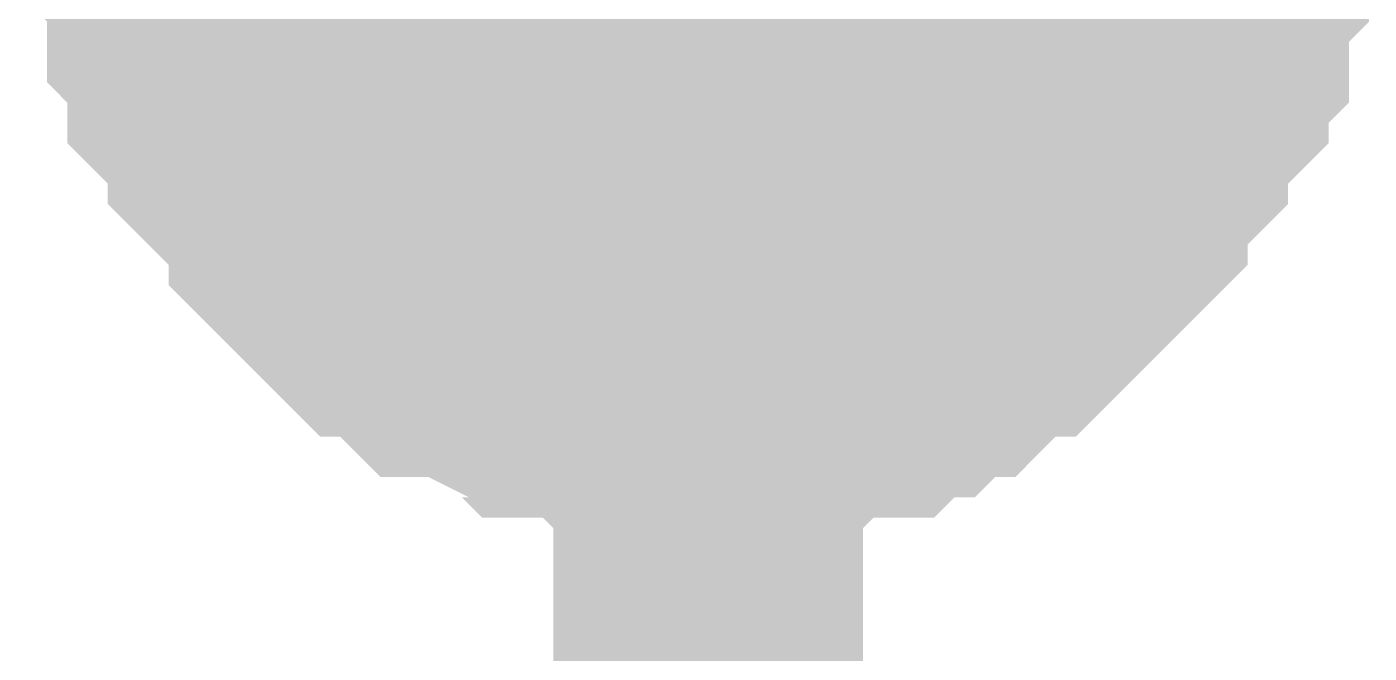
# Model space of a CAD drawing. Header units: inches. Extents: x 0 to 16.9, y 0 to 11.7.
# Drawn here: x 15.4455 to 15.4967, y 8.7486 to 8.7724 of the extents above; entities that cross this region are included whole.
import ezdxf

# ---------------------------------------------------------------- set-up
doc = ezdxf.new("R2010")
doc.units = ezdxf.units.IN
doc.header["$MEASUREMENT"] = 0
doc.layers.add('Sheet', color=255, linetype='Continuous')

msp = doc.modelspace()

# ---------------------------------------------------------------- linework, layer by layer
at = {"layer": 'Sheet'}
msp.add_lwpolyline([(15.462449, 8.779532, 0.02, 0.02, 1), (15.482449, 8.779532, 0.02, 0.02, 1)], format="xyseb", close=True, dxfattribs=at)
for points in [[(15.471493, 8.758881, 0.0118, 0.0118, 0), (15.470722, 8.758881, 0.0118, 0.0118, 0), (15.469179, 8.758881, 0.0118, 0.0118, 0), (15.468407, 8.758881, 0.0118, 0.0118, 0), (15.467635, 8.759653, 0.0118, 0.0118, 0), (15.466092, 8.759653, 0.0118, 0.0118, 0), (15.465321, 8.759653, 0.0118, 0.0118, 0), (15.464549, 8.760425, 0.0118, 0.0118, 0), (15.463778, 8.760425, 0.0118, 0.0118, 0), (15.462235, 8.761196, 0.0118, 0.0118, 0), (15.461463, 8.761196, 0.0118, 0.0118, 0), (15.460692, 8.761968, 0.0118, 0.0118, 0), (15.45992, 8.76274, 0.0118, 0.0118, 0), (15.459149, 8.76274, 0.0118, 0.0118, 0), (15.458377, 8.763511, 0.0118, 0.0118, 0), (15.457606, 8.764283, 0.0118, 0.0118, 0), (15.456834, 8.765055, 0.0118, 0.0118, 0), (15.456834, 8.765827, 0.0118, 0.0118, 0), (15.456062, 8.766598, 0.0118, 0.0118, 0), (15.455291, 8.76737, 0.0118, 0.0118, 0), (15.454519, 8.768142, 0.0118, 0.0118, 0), (15.454519, 8.768913, 0.0118, 0.0118, 0), (15.453748, 8.769685, 0.0118, 0.0118, 0), (15.452976, 8.770457, 0.0118, 0.0118, 0), (15.452976, 8.771228, 0.0118, 0.0118, 0), (15.452976, 8.772, 0.0118, 0.0118, 0), (15.452205, 8.772772, 0.0118, 0.0118, 0), (15.452205, 8.774315, 0.0118, 0.0118, 0), (15.452205, 8.775087, 0.0118, 0.0118, 0), (15.451433, 8.775859, 0.0118, 0.0118, 0), (15.451433, 8.77663, 0.0118, 0.0118, 0), (15.451433, 8.778174, 0.0118, 0.0118, 0), (15.451433, 8.778946, 0.0118, 0.0118, 0)], [(15.471493, 8.758881, 0.0118, 0.0118, 0), (15.470722, 8.758881, 0.0118, 0.0118, 0), (15.469179, 8.758881, 0.0118, 0.0118, 0), (15.468407, 8.758881, 0.0118, 0.0118, 0), (15.467635, 8.759653, 0.0118, 0.0118, 0), (15.466092, 8.759653, 0.0118, 0.0118, 0), (15.465321, 8.759653, 0.0118, 0.0118, 0), (15.464549, 8.760425, 0.0118, 0.0118, 0), (15.463778, 8.760425, 0.0118, 0.0118, 0), (15.462235, 8.761196, 0.0118, 0.0118, 0), (15.461463, 8.761196, 0.0118, 0.0118, 0), (15.460692, 8.761968, 0.0118, 0.0118, 0), (15.45992, 8.76274, 0.0118, 0.0118, 0), (15.459149, 8.76274, 0.0118, 0.0118, 0), (15.458377, 8.763511, 0.0118, 0.0118, 0), (15.457606, 8.764283, 0.0118, 0.0118, 0), (15.456834, 8.765055, 0.0118, 0.0118, 0), (15.456834, 8.765827, 0.0118, 0.0118, 0), (15.456062, 8.766598, 0.0118, 0.0118, 0), (15.455291, 8.76737, 0.0118, 0.0118, 0), (15.454519, 8.768142, 0.0118, 0.0118, 0), (15.454519, 8.768913, 0.0118, 0.0118, 0), (15.453748, 8.769685, 0.0118, 0.0118, 0), (15.452976, 8.770457, 0.0118, 0.0118, 0), (15.452976, 8.771228, 0.0118, 0.0118, 0), (15.452976, 8.772, 0.0118, 0.0118, 0), (15.452205, 8.772772, 0.0118, 0.0118, 0), (15.452205, 8.774315, 0.0118, 0.0118, 0), (15.452205, 8.775087, 0.0118, 0.0118, 0), (15.451433, 8.775859, 0.0118, 0.0118, 0), (15.451433, 8.77663, 0.0118, 0.0118, 0), (15.451433, 8.778174, 0.0118, 0.0118, 0), (15.451433, 8.778946, 0.0118, 0.0118, 0)], [(15.471493, 8.758881, 0.0118, 0.0118, 0), (15.470722, 8.758881, 0.0118, 0.0118, 0), (15.469179, 8.758881, 0.0118, 0.0118, 0), (15.468407, 8.758881, 0.0118, 0.0118, 0), (15.467635, 8.759653, 0.0118, 0.0118, 0), (15.466092, 8.759653, 0.0118, 0.0118, 0), (15.465321, 8.759653, 0.0118, 0.0118, 0), (15.464549, 8.760425, 0.0118, 0.0118, 0), (15.463778, 8.760425, 0.0118, 0.0118, 0), (15.462235, 8.761196, 0.0118, 0.0118, 0), (15.461463, 8.761196, 0.0118, 0.0118, 0), (15.460692, 8.761968, 0.0118, 0.0118, 0), (15.45992, 8.76274, 0.0118, 0.0118, 0), (15.459149, 8.76274, 0.0118, 0.0118, 0), (15.458377, 8.763511, 0.0118, 0.0118, 0), (15.457606, 8.764283, 0.0118, 0.0118, 0), (15.456834, 8.765055, 0.0118, 0.0118, 0), (15.456834, 8.765827, 0.0118, 0.0118, 0), (15.456062, 8.766598, 0.0118, 0.0118, 0), (15.455291, 8.76737, 0.0118, 0.0118, 0), (15.454519, 8.768142, 0.0118, 0.0118, 0), (15.454519, 8.768913, 0.0118, 0.0118, 0), (15.453748, 8.769685, 0.0118, 0.0118, 0), (15.452976, 8.770457, 0.0118, 0.0118, 0), (15.452976, 8.771228, 0.0118, 0.0118, 0), (15.452976, 8.772, 0.0118, 0.0118, 0), (15.452205, 8.772772, 0.0118, 0.0118, 0), (15.452205, 8.774315, 0.0118, 0.0118, 0), (15.452205, 8.775087, 0.0118, 0.0118, 0), (15.451433, 8.775859, 0.0118, 0.0118, 0), (15.451433, 8.77663, 0.0118, 0.0118, 0), (15.451433, 8.778174, 0.0118, 0.0118, 0), (15.451433, 8.778946, 0.0118, 0.0118, 0)], [(15.471493, 8.758881, 0.0118, 0.0118, 0), (15.470722, 8.758881, 0.0118, 0.0118, 0), (15.469179, 8.758881, 0.0118, 0.0118, 0), (15.468407, 8.758881, 0.0118, 0.0118, 0), (15.467635, 8.759653, 0.0118, 0.0118, 0), (15.466092, 8.759653, 0.0118, 0.0118, 0), (15.465321, 8.759653, 0.0118, 0.0118, 0), (15.464549, 8.760425, 0.0118, 0.0118, 0), (15.463778, 8.760425, 0.0118, 0.0118, 0), (15.462235, 8.761196, 0.0118, 0.0118, 0), (15.461463, 8.761196, 0.0118, 0.0118, 0), (15.460692, 8.761968, 0.0118, 0.0118, 0), (15.45992, 8.76274, 0.0118, 0.0118, 0), (15.459149, 8.76274, 0.0118, 0.0118, 0), (15.458377, 8.763511, 0.0118, 0.0118, 0), (15.457606, 8.764283, 0.0118, 0.0118, 0), (15.456834, 8.765055, 0.0118, 0.0118, 0), (15.456834, 8.765827, 0.0118, 0.0118, 0), (15.456062, 8.766598, 0.0118, 0.0118, 0), (15.455291, 8.76737, 0.0118, 0.0118, 0), (15.454519, 8.768142, 0.0118, 0.0118, 0), (15.454519, 8.768913, 0.0118, 0.0118, 0), (15.453748, 8.769685, 0.0118, 0.0118, 0), (15.452976, 8.770457, 0.0118, 0.0118, 0), (15.452976, 8.771228, 0.0118, 0.0118, 0), (15.452976, 8.772, 0.0118, 0.0118, 0), (15.452205, 8.772772, 0.0118, 0.0118, 0), (15.452205, 8.774315, 0.0118, 0.0118, 0), (15.452205, 8.775087, 0.0118, 0.0118, 0), (15.451433, 8.775859, 0.0118, 0.0118, 0), (15.451433, 8.77663, 0.0118, 0.0118, 0), (15.451433, 8.778174, 0.0118, 0.0118, 0), (15.451433, 8.778946, 0.0118, 0.0118, 0)], [(15.471493, 8.758881, 0.0118, 0.0118, 0), (15.470722, 8.758881, 0.0118, 0.0118, 0), (15.469179, 8.758881, 0.0118, 0.0118, 0), (15.468407, 8.758881, 0.0118, 0.0118, 0), (15.467635, 8.759653, 0.0118, 0.0118, 0), (15.466092, 8.759653, 0.0118, 0.0118, 0), (15.465321, 8.759653, 0.0118, 0.0118, 0), (15.464549, 8.760425, 0.0118, 0.0118, 0), (15.463778, 8.760425, 0.0118, 0.0118, 0), (15.462235, 8.761196, 0.0118, 0.0118, 0), (15.461463, 8.761196, 0.0118, 0.0118, 0), (15.460692, 8.761968, 0.0118, 0.0118, 0), (15.45992, 8.76274, 0.0118, 0.0118, 0), (15.459149, 8.76274, 0.0118, 0.0118, 0), (15.458377, 8.763511, 0.0118, 0.0118, 0), (15.457606, 8.764283, 0.0118, 0.0118, 0), (15.456834, 8.765055, 0.0118, 0.0118, 0), (15.456834, 8.765827, 0.0118, 0.0118, 0), (15.456062, 8.766598, 0.0118, 0.0118, 0), (15.455291, 8.76737, 0.0118, 0.0118, 0), (15.454519, 8.768142, 0.0118, 0.0118, 0), (15.454519, 8.768913, 0.0118, 0.0118, 0), (15.453748, 8.769685, 0.0118, 0.0118, 0), (15.452976, 8.770457, 0.0118, 0.0118, 0), (15.452976, 8.771228, 0.0118, 0.0118, 0), (15.452976, 8.772, 0.0118, 0.0118, 0), (15.452205, 8.772772, 0.0118, 0.0118, 0), (15.452205, 8.774315, 0.0118, 0.0118, 0), (15.452205, 8.775087, 0.0118, 0.0118, 0), (15.451433, 8.775859, 0.0118, 0.0118, 0), (15.451433, 8.77663, 0.0118, 0.0118, 0), (15.451433, 8.778174, 0.0118, 0.0118, 0), (15.451433, 8.778946, 0.0118, 0.0118, 0)], [(15.471493, 8.758881, 0.0118, 0.0118, 0), (15.470722, 8.758881, 0.0118, 0.0118, 0), (15.469179, 8.758881, 0.0118, 0.0118, 0), (15.468407, 8.758881, 0.0118, 0.0118, 0), (15.467635, 8.759653, 0.0118, 0.0118, 0), (15.466092, 8.759653, 0.0118, 0.0118, 0), (15.465321, 8.759653, 0.0118, 0.0118, 0), (15.464549, 8.760425, 0.0118, 0.0118, 0), (15.463778, 8.760425, 0.0118, 0.0118, 0), (15.462235, 8.761196, 0.0118, 0.0118, 0), (15.461463, 8.761196, 0.0118, 0.0118, 0), (15.460692, 8.761968, 0.0118, 0.0118, 0), (15.45992, 8.76274, 0.0118, 0.0118, 0), (15.459149, 8.76274, 0.0118, 0.0118, 0), (15.458377, 8.763511, 0.0118, 0.0118, 0), (15.457606, 8.764283, 0.0118, 0.0118, 0), (15.456834, 8.765055, 0.0118, 0.0118, 0), (15.456834, 8.765827, 0.0118, 0.0118, 0), (15.456062, 8.766598, 0.0118, 0.0118, 0), (15.455291, 8.76737, 0.0118, 0.0118, 0), (15.454519, 8.768142, 0.0118, 0.0118, 0), (15.454519, 8.768913, 0.0118, 0.0118, 0), (15.453748, 8.769685, 0.0118, 0.0118, 0), (15.452976, 8.770457, 0.0118, 0.0118, 0), (15.452976, 8.771228, 0.0118, 0.0118, 0), (15.452976, 8.772, 0.0118, 0.0118, 0), (15.452205, 8.772772, 0.0118, 0.0118, 0), (15.452205, 8.774315, 0.0118, 0.0118, 0), (15.452205, 8.775087, 0.0118, 0.0118, 0), (15.451433, 8.775859, 0.0118, 0.0118, 0), (15.451433, 8.77663, 0.0118, 0.0118, 0), (15.451433, 8.778174, 0.0118, 0.0118, 0), (15.451433, 8.778946, 0.0118, 0.0118, 0)], [(15.471493, 8.758881, 0.0118, 0.0118, 0), (15.470722, 8.758881, 0.0118, 0.0118, 0), (15.469179, 8.758881, 0.0118, 0.0118, 0), (15.468407, 8.758881, 0.0118, 0.0118, 0), (15.467635, 8.759653, 0.0118, 0.0118, 0), (15.466092, 8.759653, 0.0118, 0.0118, 0), (15.465321, 8.759653, 0.0118, 0.0118, 0), (15.464549, 8.760425, 0.0118, 0.0118, 0), (15.463778, 8.760425, 0.0118, 0.0118, 0), (15.462235, 8.761196, 0.0118, 0.0118, 0), (15.461463, 8.761196, 0.0118, 0.0118, 0), (15.460692, 8.761968, 0.0118, 0.0118, 0), (15.45992, 8.76274, 0.0118, 0.0118, 0), (15.459149, 8.76274, 0.0118, 0.0118, 0), (15.458377, 8.763511, 0.0118, 0.0118, 0), (15.457606, 8.764283, 0.0118, 0.0118, 0), (15.456834, 8.765055, 0.0118, 0.0118, 0), (15.456834, 8.765827, 0.0118, 0.0118, 0), (15.456062, 8.766598, 0.0118, 0.0118, 0), (15.455291, 8.76737, 0.0118, 0.0118, 0), (15.454519, 8.768142, 0.0118, 0.0118, 0), (15.454519, 8.768913, 0.0118, 0.0118, 0), (15.453748, 8.769685, 0.0118, 0.0118, 0), (15.452976, 8.770457, 0.0118, 0.0118, 0), (15.452976, 8.771228, 0.0118, 0.0118, 0), (15.452976, 8.772, 0.0118, 0.0118, 0), (15.452205, 8.772772, 0.0118, 0.0118, 0), (15.452205, 8.774315, 0.0118, 0.0118, 0), (15.452205, 8.775087, 0.0118, 0.0118, 0), (15.451433, 8.775859, 0.0118, 0.0118, 0), (15.451433, 8.77663, 0.0118, 0.0118, 0), (15.451433, 8.778174, 0.0118, 0.0118, 0), (15.451433, 8.778946, 0.0118, 0.0118, 0)], [(15.471493, 8.758881, 0.0118, 0.0118, 0), (15.470722, 8.758881, 0.0118, 0.0118, 0), (15.469179, 8.758881, 0.0118, 0.0118, 0), (15.468407, 8.758881, 0.0118, 0.0118, 0), (15.467635, 8.759653, 0.0118, 0.0118, 0), (15.466092, 8.759653, 0.0118, 0.0118, 0), (15.465321, 8.759653, 0.0118, 0.0118, 0), (15.464549, 8.760425, 0.0118, 0.0118, 0), (15.463778, 8.760425, 0.0118, 0.0118, 0), (15.462235, 8.761196, 0.0118, 0.0118, 0), (15.461463, 8.761196, 0.0118, 0.0118, 0), (15.460692, 8.761968, 0.0118, 0.0118, 0), (15.45992, 8.76274, 0.0118, 0.0118, 0), (15.459149, 8.76274, 0.0118, 0.0118, 0), (15.458377, 8.763511, 0.0118, 0.0118, 0), (15.457606, 8.764283, 0.0118, 0.0118, 0), (15.456834, 8.765055, 0.0118, 0.0118, 0), (15.456834, 8.765827, 0.0118, 0.0118, 0), (15.456062, 8.766598, 0.0118, 0.0118, 0), (15.455291, 8.76737, 0.0118, 0.0118, 0), (15.454519, 8.768142, 0.0118, 0.0118, 0), (15.454519, 8.768913, 0.0118, 0.0118, 0), (15.453748, 8.769685, 0.0118, 0.0118, 0), (15.452976, 8.770457, 0.0118, 0.0118, 0), (15.452976, 8.771228, 0.0118, 0.0118, 0), (15.452976, 8.772, 0.0118, 0.0118, 0), (15.452205, 8.772772, 0.0118, 0.0118, 0), (15.452205, 8.774315, 0.0118, 0.0118, 0), (15.452205, 8.775087, 0.0118, 0.0118, 0), (15.451433, 8.775859, 0.0118, 0.0118, 0), (15.451433, 8.77663, 0.0118, 0.0118, 0), (15.451433, 8.778174, 0.0118, 0.0118, 0), (15.451433, 8.778946, 0.0118, 0.0118, 0)], [(15.490781, 8.778946, 0.0118, 0.0118, 0), (15.490781, 8.778174, 0.0118, 0.0118, 0), (15.490781, 8.77663, 0.0118, 0.0118, 0), (15.490781, 8.775859, 0.0118, 0.0118, 0), (15.490781, 8.775087, 0.0118, 0.0118, 0), (15.49001, 8.774315, 0.0118, 0.0118, 0), (15.49001, 8.772772, 0.0118, 0.0118, 0), (15.49001, 8.772, 0.0118, 0.0118, 0), (15.489238, 8.771228, 0.0118, 0.0118, 0), (15.489238, 8.770457, 0.0118, 0.0118, 0), (15.488467, 8.769685, 0.0118, 0.0118, 0), (15.487695, 8.768913, 0.0118, 0.0118, 0), (15.487695, 8.768142, 0.0118, 0.0118, 0), (15.486924, 8.76737, 0.0118, 0.0118, 0), (15.486152, 8.766598, 0.0118, 0.0118, 0), (15.486152, 8.765827, 0.0118, 0.0118, 0), (15.485381, 8.765055, 0.0118, 0.0118, 0), (15.484609, 8.764283, 0.0118, 0.0118, 0), (15.483838, 8.763511, 0.0118, 0.0118, 0), (15.483066, 8.76274, 0.0118, 0.0118, 0), (15.482295, 8.76274, 0.0118, 0.0118, 0), (15.481523, 8.761968, 0.0118, 0.0118, 0), (15.480751, 8.761196, 0.0118, 0.0118, 0), (15.47998, 8.761196, 0.0118, 0.0118, 0), (15.479208, 8.760425, 0.0118, 0.0118, 0), (15.478437, 8.760425, 0.0118, 0.0118, 0), (15.477665, 8.759653, 0.0118, 0.0118, 0), (15.476122, 8.759653, 0.0118, 0.0118, 0), (15.475351, 8.759653, 0.0118, 0.0118, 0), (15.474579, 8.758881, 0.0118, 0.0118, 0), (15.473808, 8.758881, 0.0118, 0.0118, 0), (15.472265, 8.758881, 0.0118, 0.0118, 0), (15.471493, 8.758881, 0.0118, 0.0118, 0)], [(15.490781, 8.778946, 0.0118, 0.0118, 0), (15.490781, 8.778174, 0.0118, 0.0118, 0), (15.490781, 8.77663, 0.0118, 0.0118, 0), (15.490781, 8.775859, 0.0118, 0.0118, 0), (15.490781, 8.775087, 0.0118, 0.0118, 0), (15.49001, 8.774315, 0.0118, 0.0118, 0), (15.49001, 8.772772, 0.0118, 0.0118, 0), (15.49001, 8.772, 0.0118, 0.0118, 0), (15.489238, 8.771228, 0.0118, 0.0118, 0), (15.489238, 8.770457, 0.0118, 0.0118, 0), (15.488467, 8.769685, 0.0118, 0.0118, 0), (15.487695, 8.768913, 0.0118, 0.0118, 0), (15.487695, 8.768142, 0.0118, 0.0118, 0), (15.486924, 8.76737, 0.0118, 0.0118, 0), (15.486152, 8.766598, 0.0118, 0.0118, 0), (15.486152, 8.765827, 0.0118, 0.0118, 0), (15.485381, 8.765055, 0.0118, 0.0118, 0), (15.484609, 8.764283, 0.0118, 0.0118, 0), (15.483838, 8.763511, 0.0118, 0.0118, 0), (15.483066, 8.76274, 0.0118, 0.0118, 0), (15.482295, 8.76274, 0.0118, 0.0118, 0), (15.481523, 8.761968, 0.0118, 0.0118, 0), (15.480751, 8.761196, 0.0118, 0.0118, 0), (15.47998, 8.761196, 0.0118, 0.0118, 0), (15.479208, 8.760425, 0.0118, 0.0118, 0), (15.478437, 8.760425, 0.0118, 0.0118, 0), (15.477665, 8.759653, 0.0118, 0.0118, 0), (15.476122, 8.759653, 0.0118, 0.0118, 0), (15.475351, 8.759653, 0.0118, 0.0118, 0), (15.474579, 8.758881, 0.0118, 0.0118, 0), (15.473808, 8.758881, 0.0118, 0.0118, 0), (15.472265, 8.758881, 0.0118, 0.0118, 0), (15.471493, 8.758881, 0.0118, 0.0118, 0)], [(15.490781, 8.778946, 0.0118, 0.0118, 0), (15.490781, 8.778174, 0.0118, 0.0118, 0), (15.490781, 8.77663, 0.0118, 0.0118, 0), (15.490781, 8.775859, 0.0118, 0.0118, 0), (15.490781, 8.775087, 0.0118, 0.0118, 0), (15.49001, 8.774315, 0.0118, 0.0118, 0), (15.49001, 8.772772, 0.0118, 0.0118, 0), (15.49001, 8.772, 0.0118, 0.0118, 0), (15.489238, 8.771228, 0.0118, 0.0118, 0), (15.489238, 8.770457, 0.0118, 0.0118, 0), (15.488467, 8.769685, 0.0118, 0.0118, 0), (15.487695, 8.768913, 0.0118, 0.0118, 0), (15.487695, 8.768142, 0.0118, 0.0118, 0), (15.486924, 8.76737, 0.0118, 0.0118, 0), (15.486152, 8.766598, 0.0118, 0.0118, 0), (15.486152, 8.765827, 0.0118, 0.0118, 0), (15.485381, 8.765055, 0.0118, 0.0118, 0), (15.484609, 8.764283, 0.0118, 0.0118, 0), (15.483838, 8.763511, 0.0118, 0.0118, 0), (15.483066, 8.76274, 0.0118, 0.0118, 0), (15.482295, 8.76274, 0.0118, 0.0118, 0), (15.481523, 8.761968, 0.0118, 0.0118, 0), (15.480751, 8.761196, 0.0118, 0.0118, 0), (15.47998, 8.761196, 0.0118, 0.0118, 0), (15.479208, 8.760425, 0.0118, 0.0118, 0), (15.478437, 8.760425, 0.0118, 0.0118, 0), (15.477665, 8.759653, 0.0118, 0.0118, 0), (15.476122, 8.759653, 0.0118, 0.0118, 0), (15.475351, 8.759653, 0.0118, 0.0118, 0), (15.474579, 8.758881, 0.0118, 0.0118, 0), (15.473808, 8.758881, 0.0118, 0.0118, 0), (15.472265, 8.758881, 0.0118, 0.0118, 0), (15.471493, 8.758881, 0.0118, 0.0118, 0)], [(15.471493, 8.579073, 0.0118, 0.0118, 0), (15.471493, 8.778946, 0.0118, 0.0118, 0)], [(15.490781, 8.778946, 0.0118, 0.0118, 0), (15.490781, 8.778174, 0.0118, 0.0118, 0), (15.490781, 8.77663, 0.0118, 0.0118, 0), (15.490781, 8.775859, 0.0118, 0.0118, 0), (15.490781, 8.775087, 0.0118, 0.0118, 0), (15.49001, 8.774315, 0.0118, 0.0118, 0), (15.49001, 8.772772, 0.0118, 0.0118, 0), (15.49001, 8.772, 0.0118, 0.0118, 0), (15.489238, 8.771228, 0.0118, 0.0118, 0), (15.489238, 8.770457, 0.0118, 0.0118, 0), (15.488467, 8.769685, 0.0118, 0.0118, 0), (15.487695, 8.768913, 0.0118, 0.0118, 0), (15.487695, 8.768142, 0.0118, 0.0118, 0), (15.486924, 8.76737, 0.0118, 0.0118, 0), (15.486152, 8.766598, 0.0118, 0.0118, 0), (15.486152, 8.765827, 0.0118, 0.0118, 0), (15.485381, 8.765055, 0.0118, 0.0118, 0), (15.484609, 8.764283, 0.0118, 0.0118, 0), (15.483838, 8.763511, 0.0118, 0.0118, 0), (15.483066, 8.76274, 0.0118, 0.0118, 0), (15.482295, 8.76274, 0.0118, 0.0118, 0), (15.481523, 8.761968, 0.0118, 0.0118, 0), (15.480751, 8.761196, 0.0118, 0.0118, 0), (15.47998, 8.761196, 0.0118, 0.0118, 0), (15.479208, 8.760425, 0.0118, 0.0118, 0), (15.478437, 8.760425, 0.0118, 0.0118, 0), (15.477665, 8.759653, 0.0118, 0.0118, 0), (15.476122, 8.759653, 0.0118, 0.0118, 0), (15.475351, 8.759653, 0.0118, 0.0118, 0), (15.474579, 8.758881, 0.0118, 0.0118, 0), (15.473808, 8.758881, 0.0118, 0.0118, 0), (15.472265, 8.758881, 0.0118, 0.0118, 0), (15.471493, 8.758881, 0.0118, 0.0118, 0)], [(15.490781, 8.778946, 0.0118, 0.0118, 0), (15.490781, 8.778174, 0.0118, 0.0118, 0), (15.490781, 8.77663, 0.0118, 0.0118, 0), (15.490781, 8.775859, 0.0118, 0.0118, 0), (15.490781, 8.775087, 0.0118, 0.0118, 0), (15.49001, 8.774315, 0.0118, 0.0118, 0), (15.49001, 8.772772, 0.0118, 0.0118, 0), (15.49001, 8.772, 0.0118, 0.0118, 0), (15.489238, 8.771228, 0.0118, 0.0118, 0), (15.489238, 8.770457, 0.0118, 0.0118, 0), (15.488467, 8.769685, 0.0118, 0.0118, 0), (15.487695, 8.768913, 0.0118, 0.0118, 0), (15.487695, 8.768142, 0.0118, 0.0118, 0), (15.486924, 8.76737, 0.0118, 0.0118, 0), (15.486152, 8.766598, 0.0118, 0.0118, 0), (15.486152, 8.765827, 0.0118, 0.0118, 0), (15.485381, 8.765055, 0.0118, 0.0118, 0), (15.484609, 8.764283, 0.0118, 0.0118, 0), (15.483838, 8.763511, 0.0118, 0.0118, 0), (15.483066, 8.76274, 0.0118, 0.0118, 0), (15.482295, 8.76274, 0.0118, 0.0118, 0), (15.481523, 8.761968, 0.0118, 0.0118, 0), (15.480751, 8.761196, 0.0118, 0.0118, 0), (15.47998, 8.761196, 0.0118, 0.0118, 0), (15.479208, 8.760425, 0.0118, 0.0118, 0), (15.478437, 8.760425, 0.0118, 0.0118, 0), (15.477665, 8.759653, 0.0118, 0.0118, 0), (15.476122, 8.759653, 0.0118, 0.0118, 0), (15.475351, 8.759653, 0.0118, 0.0118, 0), (15.474579, 8.758881, 0.0118, 0.0118, 0), (15.473808, 8.758881, 0.0118, 0.0118, 0), (15.472265, 8.758881, 0.0118, 0.0118, 0), (15.471493, 8.758881, 0.0118, 0.0118, 0)], [(15.490781, 8.778946, 0.0118, 0.0118, 0), (15.490781, 8.778174, 0.0118, 0.0118, 0), (15.490781, 8.77663, 0.0118, 0.0118, 0), (15.490781, 8.775859, 0.0118, 0.0118, 0), (15.490781, 8.775087, 0.0118, 0.0118, 0), (15.49001, 8.774315, 0.0118, 0.0118, 0), (15.49001, 8.772772, 0.0118, 0.0118, 0), (15.49001, 8.772, 0.0118, 0.0118, 0), (15.489238, 8.771228, 0.0118, 0.0118, 0), (15.489238, 8.770457, 0.0118, 0.0118, 0), (15.488467, 8.769685, 0.0118, 0.0118, 0), (15.487695, 8.768913, 0.0118, 0.0118, 0), (15.487695, 8.768142, 0.0118, 0.0118, 0), (15.486924, 8.76737, 0.0118, 0.0118, 0), (15.486152, 8.766598, 0.0118, 0.0118, 0), (15.486152, 8.765827, 0.0118, 0.0118, 0), (15.485381, 8.765055, 0.0118, 0.0118, 0), (15.484609, 8.764283, 0.0118, 0.0118, 0), (15.483838, 8.763511, 0.0118, 0.0118, 0), (15.483066, 8.76274, 0.0118, 0.0118, 0), (15.482295, 8.76274, 0.0118, 0.0118, 0), (15.481523, 8.761968, 0.0118, 0.0118, 0), (15.480751, 8.761196, 0.0118, 0.0118, 0), (15.47998, 8.761196, 0.0118, 0.0118, 0), (15.479208, 8.760425, 0.0118, 0.0118, 0), (15.478437, 8.760425, 0.0118, 0.0118, 0), (15.477665, 8.759653, 0.0118, 0.0118, 0), (15.476122, 8.759653, 0.0118, 0.0118, 0), (15.475351, 8.759653, 0.0118, 0.0118, 0), (15.474579, 8.758881, 0.0118, 0.0118, 0), (15.473808, 8.758881, 0.0118, 0.0118, 0), (15.472265, 8.758881, 0.0118, 0.0118, 0), (15.471493, 8.758881, 0.0118, 0.0118, 0)], [(15.490781, 8.778946, 0.0118, 0.0118, 0), (15.490781, 8.778174, 0.0118, 0.0118, 0), (15.490781, 8.77663, 0.0118, 0.0118, 0), (15.490781, 8.775859, 0.0118, 0.0118, 0), (15.490781, 8.775087, 0.0118, 0.0118, 0), (15.49001, 8.774315, 0.0118, 0.0118, 0), (15.49001, 8.772772, 0.0118, 0.0118, 0), (15.49001, 8.772, 0.0118, 0.0118, 0), (15.489238, 8.771228, 0.0118, 0.0118, 0), (15.489238, 8.770457, 0.0118, 0.0118, 0), (15.488467, 8.769685, 0.0118, 0.0118, 0), (15.487695, 8.768913, 0.0118, 0.0118, 0), (15.487695, 8.768142, 0.0118, 0.0118, 0), (15.486924, 8.76737, 0.0118, 0.0118, 0), (15.486152, 8.766598, 0.0118, 0.0118, 0), (15.486152, 8.765827, 0.0118, 0.0118, 0), (15.485381, 8.765055, 0.0118, 0.0118, 0), (15.484609, 8.764283, 0.0118, 0.0118, 0), (15.483838, 8.763511, 0.0118, 0.0118, 0), (15.483066, 8.76274, 0.0118, 0.0118, 0), (15.482295, 8.76274, 0.0118, 0.0118, 0), (15.481523, 8.761968, 0.0118, 0.0118, 0), (15.480751, 8.761196, 0.0118, 0.0118, 0), (15.47998, 8.761196, 0.0118, 0.0118, 0), (15.479208, 8.760425, 0.0118, 0.0118, 0), (15.478437, 8.760425, 0.0118, 0.0118, 0), (15.477665, 8.759653, 0.0118, 0.0118, 0), (15.476122, 8.759653, 0.0118, 0.0118, 0), (15.475351, 8.759653, 0.0118, 0.0118, 0), (15.474579, 8.758881, 0.0118, 0.0118, 0), (15.473808, 8.758881, 0.0118, 0.0118, 0), (15.472265, 8.758881, 0.0118, 0.0118, 0), (15.471493, 8.758881, 0.0118, 0.0118, 0)], [(15.490781, 8.778946, 0.0118, 0.0118, 0), (15.490781, 8.778174, 0.0118, 0.0118, 0), (15.490781, 8.77663, 0.0118, 0.0118, 0), (15.490781, 8.775859, 0.0118, 0.0118, 0), (15.490781, 8.775087, 0.0118, 0.0118, 0), (15.49001, 8.774315, 0.0118, 0.0118, 0), (15.49001, 8.772772, 0.0118, 0.0118, 0), (15.49001, 8.772, 0.0118, 0.0118, 0), (15.489238, 8.771228, 0.0118, 0.0118, 0), (15.489238, 8.770457, 0.0118, 0.0118, 0), (15.488467, 8.769685, 0.0118, 0.0118, 0), (15.487695, 8.768913, 0.0118, 0.0118, 0), (15.487695, 8.768142, 0.0118, 0.0118, 0), (15.486924, 8.76737, 0.0118, 0.0118, 0), (15.486152, 8.766598, 0.0118, 0.0118, 0), (15.486152, 8.765827, 0.0118, 0.0118, 0), (15.485381, 8.765055, 0.0118, 0.0118, 0), (15.484609, 8.764283, 0.0118, 0.0118, 0), (15.483838, 8.763511, 0.0118, 0.0118, 0), (15.483066, 8.76274, 0.0118, 0.0118, 0), (15.482295, 8.76274, 0.0118, 0.0118, 0), (15.481523, 8.761968, 0.0118, 0.0118, 0), (15.480751, 8.761196, 0.0118, 0.0118, 0), (15.47998, 8.761196, 0.0118, 0.0118, 0), (15.479208, 8.760425, 0.0118, 0.0118, 0), (15.478437, 8.760425, 0.0118, 0.0118, 0), (15.477665, 8.759653, 0.0118, 0.0118, 0), (15.476122, 8.759653, 0.0118, 0.0118, 0), (15.475351, 8.759653, 0.0118, 0.0118, 0), (15.474579, 8.758881, 0.0118, 0.0118, 0), (15.473808, 8.758881, 0.0118, 0.0118, 0), (15.472265, 8.758881, 0.0118, 0.0118, 0), (15.471493, 8.758881, 0.0118, 0.0118, 0)], [(15.471493, 8.758881, 0.0039, 0.0039, 0), (15.470722, 8.758881, 0.0039, 0.0039, 0), (15.469179, 8.758881, 0.0039, 0.0039, 0), (15.468407, 8.758881, 0.0039, 0.0039, 0), (15.467635, 8.759653, 0.0039, 0.0039, 0), (15.466092, 8.759653, 0.0039, 0.0039, 0), (15.465321, 8.759653, 0.0039, 0.0039, 0), (15.464549, 8.760425, 0.0039, 0.0039, 0), (15.463778, 8.760425, 0.0039, 0.0039, 0), (15.462235, 8.761196, 0.0039, 0.0039, 0), (15.461463, 8.761196, 0.0039, 0.0039, 0), (15.460692, 8.761968, 0.0039, 0.0039, 0), (15.45992, 8.76274, 0.0039, 0.0039, 0), (15.459149, 8.76274, 0.0039, 0.0039, 0), (15.458377, 8.763511, 0.0039, 0.0039, 0), (15.457606, 8.764283, 0.0039, 0.0039, 0), (15.456834, 8.765055, 0.0039, 0.0039, 0), (15.456834, 8.765827, 0.0039, 0.0039, 0), (15.456062, 8.766598, 0.0039, 0.0039, 0), (15.455291, 8.76737, 0.0039, 0.0039, 0), (15.454519, 8.768142, 0.0039, 0.0039, 0), (15.454519, 8.768913, 0.0039, 0.0039, 0), (15.453748, 8.769685, 0.0039, 0.0039, 0), (15.452976, 8.770457, 0.0039, 0.0039, 0), (15.452976, 8.771228, 0.0039, 0.0039, 0), (15.452976, 8.772, 0.0039, 0.0039, 0), (15.452205, 8.772772, 0.0039, 0.0039, 0), (15.452205, 8.774315, 0.0039, 0.0039, 0), (15.452205, 8.775087, 0.0039, 0.0039, 0)], [(15.471493, 8.758881, 0.0039, 0.0039, 0), (15.470722, 8.758881, 0.0039, 0.0039, 0), (15.469179, 8.758881, 0.0039, 0.0039, 0), (15.468407, 8.758881, 0.0039, 0.0039, 0), (15.467635, 8.759653, 0.0039, 0.0039, 0), (15.466092, 8.759653, 0.0039, 0.0039, 0), (15.465321, 8.759653, 0.0039, 0.0039, 0), (15.464549, 8.760425, 0.0039, 0.0039, 0), (15.463778, 8.760425, 0.0039, 0.0039, 0), (15.462235, 8.761196, 0.0039, 0.0039, 0), (15.461463, 8.761196, 0.0039, 0.0039, 0), (15.460692, 8.761968, 0.0039, 0.0039, 0), (15.45992, 8.76274, 0.0039, 0.0039, 0), (15.459149, 8.76274, 0.0039, 0.0039, 0), (15.458377, 8.763511, 0.0039, 0.0039, 0), (15.457606, 8.764283, 0.0039, 0.0039, 0), (15.456834, 8.765055, 0.0039, 0.0039, 0), (15.456834, 8.765827, 0.0039, 0.0039, 0), (15.456062, 8.766598, 0.0039, 0.0039, 0), (15.455291, 8.76737, 0.0039, 0.0039, 0), (15.454519, 8.768142, 0.0039, 0.0039, 0), (15.454519, 8.768913, 0.0039, 0.0039, 0), (15.453748, 8.769685, 0.0039, 0.0039, 0), (15.452976, 8.770457, 0.0039, 0.0039, 0), (15.452976, 8.771228, 0.0039, 0.0039, 0), (15.452976, 8.772, 0.0039, 0.0039, 0), (15.452205, 8.772772, 0.0039, 0.0039, 0), (15.452205, 8.774315, 0.0039, 0.0039, 0), (15.452205, 8.775087, 0.0039, 0.0039, 0)], [(15.471493, 8.758881, 0.0039, 0.0039, 0), (15.470722, 8.758881, 0.0039, 0.0039, 0), (15.469179, 8.758881, 0.0039, 0.0039, 0), (15.468407, 8.758881, 0.0039, 0.0039, 0), (15.467635, 8.759653, 0.0039, 0.0039, 0), (15.466092, 8.759653, 0.0039, 0.0039, 0), (15.465321, 8.759653, 0.0039, 0.0039, 0), (15.464549, 8.760425, 0.0039, 0.0039, 0), (15.463778, 8.760425, 0.0039, 0.0039, 0), (15.462235, 8.761196, 0.0039, 0.0039, 0), (15.461463, 8.761196, 0.0039, 0.0039, 0), (15.460692, 8.761968, 0.0039, 0.0039, 0), (15.45992, 8.76274, 0.0039, 0.0039, 0), (15.459149, 8.76274, 0.0039, 0.0039, 0), (15.458377, 8.763511, 0.0039, 0.0039, 0), (15.457606, 8.764283, 0.0039, 0.0039, 0), (15.456834, 8.765055, 0.0039, 0.0039, 0), (15.456834, 8.765827, 0.0039, 0.0039, 0), (15.456062, 8.766598, 0.0039, 0.0039, 0), (15.455291, 8.76737, 0.0039, 0.0039, 0), (15.454519, 8.768142, 0.0039, 0.0039, 0), (15.454519, 8.768913, 0.0039, 0.0039, 0), (15.453748, 8.769685, 0.0039, 0.0039, 0), (15.452976, 8.770457, 0.0039, 0.0039, 0), (15.452976, 8.771228, 0.0039, 0.0039, 0), (15.452976, 8.772, 0.0039, 0.0039, 0), (15.452205, 8.772772, 0.0039, 0.0039, 0), (15.452205, 8.774315, 0.0039, 0.0039, 0), (15.452205, 8.775087, 0.0039, 0.0039, 0)], [(15.471493, 8.758881, 0.0039, 0.0039, 0), (15.470722, 8.758881, 0.0039, 0.0039, 0), (15.469179, 8.758881, 0.0039, 0.0039, 0), (15.468407, 8.758881, 0.0039, 0.0039, 0), (15.467635, 8.759653, 0.0039, 0.0039, 0), (15.466092, 8.759653, 0.0039, 0.0039, 0), (15.465321, 8.759653, 0.0039, 0.0039, 0), (15.464549, 8.760425, 0.0039, 0.0039, 0), (15.463778, 8.760425, 0.0039, 0.0039, 0), (15.462235, 8.761196, 0.0039, 0.0039, 0), (15.461463, 8.761196, 0.0039, 0.0039, 0), (15.460692, 8.761968, 0.0039, 0.0039, 0), (15.45992, 8.76274, 0.0039, 0.0039, 0), (15.459149, 8.76274, 0.0039, 0.0039, 0), (15.458377, 8.763511, 0.0039, 0.0039, 0), (15.457606, 8.764283, 0.0039, 0.0039, 0), (15.456834, 8.765055, 0.0039, 0.0039, 0), (15.456834, 8.765827, 0.0039, 0.0039, 0), (15.456062, 8.766598, 0.0039, 0.0039, 0), (15.455291, 8.76737, 0.0039, 0.0039, 0), (15.454519, 8.768142, 0.0039, 0.0039, 0), (15.454519, 8.768913, 0.0039, 0.0039, 0), (15.453748, 8.769685, 0.0039, 0.0039, 0), (15.452976, 8.770457, 0.0039, 0.0039, 0), (15.452976, 8.771228, 0.0039, 0.0039, 0), (15.452976, 8.772, 0.0039, 0.0039, 0), (15.452205, 8.772772, 0.0039, 0.0039, 0), (15.452205, 8.774315, 0.0039, 0.0039, 0), (15.452205, 8.775087, 0.0039, 0.0039, 0)], [(15.471493, 8.758881, 0.0039, 0.0039, 0), (15.470722, 8.758881, 0.0039, 0.0039, 0), (15.469179, 8.758881, 0.0039, 0.0039, 0), (15.468407, 8.758881, 0.0039, 0.0039, 0), (15.467635, 8.759653, 0.0039, 0.0039, 0), (15.466092, 8.759653, 0.0039, 0.0039, 0), (15.465321, 8.759653, 0.0039, 0.0039, 0), (15.464549, 8.760425, 0.0039, 0.0039, 0), (15.463778, 8.760425, 0.0039, 0.0039, 0), (15.462235, 8.761196, 0.0039, 0.0039, 0), (15.461463, 8.761196, 0.0039, 0.0039, 0), (15.460692, 8.761968, 0.0039, 0.0039, 0), (15.45992, 8.76274, 0.0039, 0.0039, 0), (15.459149, 8.76274, 0.0039, 0.0039, 0), (15.458377, 8.763511, 0.0039, 0.0039, 0), (15.457606, 8.764283, 0.0039, 0.0039, 0), (15.456834, 8.765055, 0.0039, 0.0039, 0), (15.456834, 8.765827, 0.0039, 0.0039, 0), (15.456062, 8.766598, 0.0039, 0.0039, 0), (15.455291, 8.76737, 0.0039, 0.0039, 0), (15.454519, 8.768142, 0.0039, 0.0039, 0), (15.454519, 8.768913, 0.0039, 0.0039, 0), (15.453748, 8.769685, 0.0039, 0.0039, 0), (15.452976, 8.770457, 0.0039, 0.0039, 0), (15.452976, 8.771228, 0.0039, 0.0039, 0), (15.452976, 8.772, 0.0039, 0.0039, 0), (15.452205, 8.772772, 0.0039, 0.0039, 0), (15.452205, 8.774315, 0.0039, 0.0039, 0), (15.452205, 8.775087, 0.0039, 0.0039, 0)], [(15.471493, 8.758881, 0.0039, 0.0039, 0), (15.470722, 8.758881, 0.0039, 0.0039, 0), (15.469179, 8.758881, 0.0039, 0.0039, 0), (15.468407, 8.758881, 0.0039, 0.0039, 0), (15.467635, 8.759653, 0.0039, 0.0039, 0), (15.466092, 8.759653, 0.0039, 0.0039, 0), (15.465321, 8.759653, 0.0039, 0.0039, 0), (15.464549, 8.760425, 0.0039, 0.0039, 0), (15.463778, 8.760425, 0.0039, 0.0039, 0), (15.462235, 8.761196, 0.0039, 0.0039, 0), (15.461463, 8.761196, 0.0039, 0.0039, 0), (15.460692, 8.761968, 0.0039, 0.0039, 0), (15.45992, 8.76274, 0.0039, 0.0039, 0), (15.459149, 8.76274, 0.0039, 0.0039, 0), (15.458377, 8.763511, 0.0039, 0.0039, 0), (15.457606, 8.764283, 0.0039, 0.0039, 0), (15.456834, 8.765055, 0.0039, 0.0039, 0), (15.456834, 8.765827, 0.0039, 0.0039, 0), (15.456062, 8.766598, 0.0039, 0.0039, 0), (15.455291, 8.76737, 0.0039, 0.0039, 0), (15.454519, 8.768142, 0.0039, 0.0039, 0), (15.454519, 8.768913, 0.0039, 0.0039, 0), (15.453748, 8.769685, 0.0039, 0.0039, 0), (15.452976, 8.770457, 0.0039, 0.0039, 0), (15.452976, 8.771228, 0.0039, 0.0039, 0), (15.452976, 8.772, 0.0039, 0.0039, 0), (15.452205, 8.772772, 0.0039, 0.0039, 0), (15.452205, 8.774315, 0.0039, 0.0039, 0), (15.452205, 8.775087, 0.0039, 0.0039, 0)], [(15.471493, 8.758881, 0.0039, 0.0039, 0), (15.470722, 8.758881, 0.0039, 0.0039, 0), (15.469179, 8.758881, 0.0039, 0.0039, 0), (15.468407, 8.758881, 0.0039, 0.0039, 0), (15.467635, 8.759653, 0.0039, 0.0039, 0), (15.466092, 8.759653, 0.0039, 0.0039, 0), (15.465321, 8.759653, 0.0039, 0.0039, 0), (15.464549, 8.760425, 0.0039, 0.0039, 0), (15.463778, 8.760425, 0.0039, 0.0039, 0), (15.462235, 8.761196, 0.0039, 0.0039, 0), (15.461463, 8.761196, 0.0039, 0.0039, 0), (15.460692, 8.761968, 0.0039, 0.0039, 0), (15.45992, 8.76274, 0.0039, 0.0039, 0), (15.459149, 8.76274, 0.0039, 0.0039, 0), (15.458377, 8.763511, 0.0039, 0.0039, 0), (15.457606, 8.764283, 0.0039, 0.0039, 0), (15.456834, 8.765055, 0.0039, 0.0039, 0), (15.456834, 8.765827, 0.0039, 0.0039, 0), (15.456062, 8.766598, 0.0039, 0.0039, 0), (15.455291, 8.76737, 0.0039, 0.0039, 0), (15.454519, 8.768142, 0.0039, 0.0039, 0), (15.454519, 8.768913, 0.0039, 0.0039, 0), (15.453748, 8.769685, 0.0039, 0.0039, 0), (15.452976, 8.770457, 0.0039, 0.0039, 0), (15.452976, 8.771228, 0.0039, 0.0039, 0), (15.452976, 8.772, 0.0039, 0.0039, 0), (15.452205, 8.772772, 0.0039, 0.0039, 0), (15.452205, 8.774315, 0.0039, 0.0039, 0), (15.452205, 8.775087, 0.0039, 0.0039, 0)], [(15.471493, 8.758881, 0.0039, 0.0039, 0), (15.470722, 8.758881, 0.0039, 0.0039, 0), (15.469179, 8.758881, 0.0039, 0.0039, 0), (15.468407, 8.758881, 0.0039, 0.0039, 0), (15.467635, 8.759653, 0.0039, 0.0039, 0), (15.466092, 8.759653, 0.0039, 0.0039, 0), (15.465321, 8.759653, 0.0039, 0.0039, 0), (15.464549, 8.760425, 0.0039, 0.0039, 0), (15.463778, 8.760425, 0.0039, 0.0039, 0), (15.462235, 8.761196, 0.0039, 0.0039, 0), (15.461463, 8.761196, 0.0039, 0.0039, 0), (15.460692, 8.761968, 0.0039, 0.0039, 0), (15.45992, 8.76274, 0.0039, 0.0039, 0), (15.459149, 8.76274, 0.0039, 0.0039, 0), (15.458377, 8.763511, 0.0039, 0.0039, 0), (15.457606, 8.764283, 0.0039, 0.0039, 0), (15.456834, 8.765055, 0.0039, 0.0039, 0), (15.456834, 8.765827, 0.0039, 0.0039, 0), (15.456062, 8.766598, 0.0039, 0.0039, 0), (15.455291, 8.76737, 0.0039, 0.0039, 0), (15.454519, 8.768142, 0.0039, 0.0039, 0), (15.454519, 8.768913, 0.0039, 0.0039, 0), (15.453748, 8.769685, 0.0039, 0.0039, 0), (15.452976, 8.770457, 0.0039, 0.0039, 0), (15.452976, 8.771228, 0.0039, 0.0039, 0), (15.452976, 8.772, 0.0039, 0.0039, 0), (15.452205, 8.772772, 0.0039, 0.0039, 0), (15.452205, 8.774315, 0.0039, 0.0039, 0), (15.452205, 8.775087, 0.0039, 0.0039, 0)], [(15.490781, 8.775087, 0.0039, 0.0039, 0), (15.49001, 8.774315, 0.0039, 0.0039, 0), (15.49001, 8.772772, 0.0039, 0.0039, 0), (15.49001, 8.772, 0.0039, 0.0039, 0), (15.489238, 8.771228, 0.0039, 0.0039, 0), (15.489238, 8.770457, 0.0039, 0.0039, 0), (15.488467, 8.769685, 0.0039, 0.0039, 0), (15.487695, 8.768913, 0.0039, 0.0039, 0), (15.487695, 8.768142, 0.0039, 0.0039, 0), (15.486924, 8.76737, 0.0039, 0.0039, 0), (15.486152, 8.766598, 0.0039, 0.0039, 0), (15.486152, 8.765827, 0.0039, 0.0039, 0), (15.485381, 8.765055, 0.0039, 0.0039, 0), (15.484609, 8.764283, 0.0039, 0.0039, 0), (15.483838, 8.763511, 0.0039, 0.0039, 0), (15.483066, 8.76274, 0.0039, 0.0039, 0), (15.482295, 8.76274, 0.0039, 0.0039, 0), (15.481523, 8.761968, 0.0039, 0.0039, 0), (15.480751, 8.761196, 0.0039, 0.0039, 0), (15.47998, 8.761196, 0.0039, 0.0039, 0), (15.479208, 8.760425, 0.0039, 0.0039, 0), (15.478437, 8.760425, 0.0039, 0.0039, 0), (15.477665, 8.759653, 0.0039, 0.0039, 0), (15.476122, 8.759653, 0.0039, 0.0039, 0), (15.475351, 8.759653, 0.0039, 0.0039, 0), (15.474579, 8.758881, 0.0039, 0.0039, 0), (15.473808, 8.758881, 0.0039, 0.0039, 0), (15.472265, 8.758881, 0.0039, 0.0039, 0), (15.471493, 8.758881, 0.0039, 0.0039, 0)], [(15.490781, 8.775087, 0.0039, 0.0039, 0), (15.49001, 8.774315, 0.0039, 0.0039, 0), (15.49001, 8.772772, 0.0039, 0.0039, 0), (15.49001, 8.772, 0.0039, 0.0039, 0), (15.489238, 8.771228, 0.0039, 0.0039, 0), (15.489238, 8.770457, 0.0039, 0.0039, 0), (15.488467, 8.769685, 0.0039, 0.0039, 0), (15.487695, 8.768913, 0.0039, 0.0039, 0), (15.487695, 8.768142, 0.0039, 0.0039, 0), (15.486924, 8.76737, 0.0039, 0.0039, 0), (15.486152, 8.766598, 0.0039, 0.0039, 0), (15.486152, 8.765827, 0.0039, 0.0039, 0), (15.485381, 8.765055, 0.0039, 0.0039, 0), (15.484609, 8.764283, 0.0039, 0.0039, 0), (15.483838, 8.763511, 0.0039, 0.0039, 0), (15.483066, 8.76274, 0.0039, 0.0039, 0), (15.482295, 8.76274, 0.0039, 0.0039, 0), (15.481523, 8.761968, 0.0039, 0.0039, 0), (15.480751, 8.761196, 0.0039, 0.0039, 0), (15.47998, 8.761196, 0.0039, 0.0039, 0), (15.479208, 8.760425, 0.0039, 0.0039, 0), (15.478437, 8.760425, 0.0039, 0.0039, 0), (15.477665, 8.759653, 0.0039, 0.0039, 0), (15.476122, 8.759653, 0.0039, 0.0039, 0), (15.475351, 8.759653, 0.0039, 0.0039, 0), (15.474579, 8.758881, 0.0039, 0.0039, 0), (15.473808, 8.758881, 0.0039, 0.0039, 0), (15.472265, 8.758881, 0.0039, 0.0039, 0), (15.471493, 8.758881, 0.0039, 0.0039, 0)], [(15.490781, 8.775087, 0.0039, 0.0039, 0), (15.49001, 8.774315, 0.0039, 0.0039, 0), (15.49001, 8.772772, 0.0039, 0.0039, 0), (15.49001, 8.772, 0.0039, 0.0039, 0), (15.489238, 8.771228, 0.0039, 0.0039, 0), (15.489238, 8.770457, 0.0039, 0.0039, 0), (15.488467, 8.769685, 0.0039, 0.0039, 0), (15.487695, 8.768913, 0.0039, 0.0039, 0), (15.487695, 8.768142, 0.0039, 0.0039, 0), (15.486924, 8.76737, 0.0039, 0.0039, 0), (15.486152, 8.766598, 0.0039, 0.0039, 0), (15.486152, 8.765827, 0.0039, 0.0039, 0), (15.485381, 8.765055, 0.0039, 0.0039, 0), (15.484609, 8.764283, 0.0039, 0.0039, 0), (15.483838, 8.763511, 0.0039, 0.0039, 0), (15.483066, 8.76274, 0.0039, 0.0039, 0), (15.482295, 8.76274, 0.0039, 0.0039, 0), (15.481523, 8.761968, 0.0039, 0.0039, 0), (15.480751, 8.761196, 0.0039, 0.0039, 0), (15.47998, 8.761196, 0.0039, 0.0039, 0), (15.479208, 8.760425, 0.0039, 0.0039, 0), (15.478437, 8.760425, 0.0039, 0.0039, 0), (15.477665, 8.759653, 0.0039, 0.0039, 0), (15.476122, 8.759653, 0.0039, 0.0039, 0), (15.475351, 8.759653, 0.0039, 0.0039, 0), (15.474579, 8.758881, 0.0039, 0.0039, 0), (15.473808, 8.758881, 0.0039, 0.0039, 0), (15.472265, 8.758881, 0.0039, 0.0039, 0), (15.471493, 8.758881, 0.0039, 0.0039, 0)], [(15.490781, 8.775087, 0.0039, 0.0039, 0), (15.49001, 8.774315, 0.0039, 0.0039, 0), (15.49001, 8.772772, 0.0039, 0.0039, 0), (15.49001, 8.772, 0.0039, 0.0039, 0), (15.489238, 8.771228, 0.0039, 0.0039, 0), (15.489238, 8.770457, 0.0039, 0.0039, 0), (15.488467, 8.769685, 0.0039, 0.0039, 0), (15.487695, 8.768913, 0.0039, 0.0039, 0), (15.487695, 8.768142, 0.0039, 0.0039, 0), (15.486924, 8.76737, 0.0039, 0.0039, 0), (15.486152, 8.766598, 0.0039, 0.0039, 0), (15.486152, 8.765827, 0.0039, 0.0039, 0), (15.485381, 8.765055, 0.0039, 0.0039, 0), (15.484609, 8.764283, 0.0039, 0.0039, 0), (15.483838, 8.763511, 0.0039, 0.0039, 0), (15.483066, 8.76274, 0.0039, 0.0039, 0), (15.482295, 8.76274, 0.0039, 0.0039, 0), (15.481523, 8.761968, 0.0039, 0.0039, 0), (15.480751, 8.761196, 0.0039, 0.0039, 0), (15.47998, 8.761196, 0.0039, 0.0039, 0), (15.479208, 8.760425, 0.0039, 0.0039, 0), (15.478437, 8.760425, 0.0039, 0.0039, 0), (15.477665, 8.759653, 0.0039, 0.0039, 0), (15.476122, 8.759653, 0.0039, 0.0039, 0), (15.475351, 8.759653, 0.0039, 0.0039, 0), (15.474579, 8.758881, 0.0039, 0.0039, 0), (15.473808, 8.758881, 0.0039, 0.0039, 0), (15.472265, 8.758881, 0.0039, 0.0039, 0), (15.471493, 8.758881, 0.0039, 0.0039, 0)], [(15.490781, 8.775087, 0.0039, 0.0039, 0), (15.49001, 8.774315, 0.0039, 0.0039, 0), (15.49001, 8.772772, 0.0039, 0.0039, 0), (15.49001, 8.772, 0.0039, 0.0039, 0), (15.489238, 8.771228, 0.0039, 0.0039, 0), (15.489238, 8.770457, 0.0039, 0.0039, 0), (15.488467, 8.769685, 0.0039, 0.0039, 0), (15.487695, 8.768913, 0.0039, 0.0039, 0), (15.487695, 8.768142, 0.0039, 0.0039, 0), (15.486924, 8.76737, 0.0039, 0.0039, 0), (15.486152, 8.766598, 0.0039, 0.0039, 0), (15.486152, 8.765827, 0.0039, 0.0039, 0), (15.485381, 8.765055, 0.0039, 0.0039, 0), (15.484609, 8.764283, 0.0039, 0.0039, 0), (15.483838, 8.763511, 0.0039, 0.0039, 0), (15.483066, 8.76274, 0.0039, 0.0039, 0), (15.482295, 8.76274, 0.0039, 0.0039, 0), (15.481523, 8.761968, 0.0039, 0.0039, 0), (15.480751, 8.761196, 0.0039, 0.0039, 0), (15.47998, 8.761196, 0.0039, 0.0039, 0), (15.479208, 8.760425, 0.0039, 0.0039, 0), (15.478437, 8.760425, 0.0039, 0.0039, 0), (15.477665, 8.759653, 0.0039, 0.0039, 0), (15.476122, 8.759653, 0.0039, 0.0039, 0), (15.475351, 8.759653, 0.0039, 0.0039, 0), (15.474579, 8.758881, 0.0039, 0.0039, 0), (15.473808, 8.758881, 0.0039, 0.0039, 0), (15.472265, 8.758881, 0.0039, 0.0039, 0), (15.471493, 8.758881, 0.0039, 0.0039, 0)], [(15.490781, 8.775087, 0.0039, 0.0039, 0), (15.49001, 8.774315, 0.0039, 0.0039, 0), (15.49001, 8.772772, 0.0039, 0.0039, 0), (15.49001, 8.772, 0.0039, 0.0039, 0), (15.489238, 8.771228, 0.0039, 0.0039, 0), (15.489238, 8.770457, 0.0039, 0.0039, 0), (15.488467, 8.769685, 0.0039, 0.0039, 0), (15.487695, 8.768913, 0.0039, 0.0039, 0), (15.487695, 8.768142, 0.0039, 0.0039, 0), (15.486924, 8.76737, 0.0039, 0.0039, 0), (15.486152, 8.766598, 0.0039, 0.0039, 0), (15.486152, 8.765827, 0.0039, 0.0039, 0), (15.485381, 8.765055, 0.0039, 0.0039, 0), (15.484609, 8.764283, 0.0039, 0.0039, 0), (15.483838, 8.763511, 0.0039, 0.0039, 0), (15.483066, 8.76274, 0.0039, 0.0039, 0), (15.482295, 8.76274, 0.0039, 0.0039, 0), (15.481523, 8.761968, 0.0039, 0.0039, 0), (15.480751, 8.761196, 0.0039, 0.0039, 0), (15.47998, 8.761196, 0.0039, 0.0039, 0), (15.479208, 8.760425, 0.0039, 0.0039, 0), (15.478437, 8.760425, 0.0039, 0.0039, 0), (15.477665, 8.759653, 0.0039, 0.0039, 0), (15.476122, 8.759653, 0.0039, 0.0039, 0), (15.475351, 8.759653, 0.0039, 0.0039, 0), (15.474579, 8.758881, 0.0039, 0.0039, 0), (15.473808, 8.758881, 0.0039, 0.0039, 0), (15.472265, 8.758881, 0.0039, 0.0039, 0), (15.471493, 8.758881, 0.0039, 0.0039, 0)], [(15.490781, 8.775087, 0.0039, 0.0039, 0), (15.49001, 8.774315, 0.0039, 0.0039, 0), (15.49001, 8.772772, 0.0039, 0.0039, 0), (15.49001, 8.772, 0.0039, 0.0039, 0), (15.489238, 8.771228, 0.0039, 0.0039, 0), (15.489238, 8.770457, 0.0039, 0.0039, 0), (15.488467, 8.769685, 0.0039, 0.0039, 0), (15.487695, 8.768913, 0.0039, 0.0039, 0), (15.487695, 8.768142, 0.0039, 0.0039, 0), (15.486924, 8.76737, 0.0039, 0.0039, 0), (15.486152, 8.766598, 0.0039, 0.0039, 0), (15.486152, 8.765827, 0.0039, 0.0039, 0), (15.485381, 8.765055, 0.0039, 0.0039, 0), (15.484609, 8.764283, 0.0039, 0.0039, 0), (15.483838, 8.763511, 0.0039, 0.0039, 0), (15.483066, 8.76274, 0.0039, 0.0039, 0), (15.482295, 8.76274, 0.0039, 0.0039, 0), (15.481523, 8.761968, 0.0039, 0.0039, 0), (15.480751, 8.761196, 0.0039, 0.0039, 0), (15.47998, 8.761196, 0.0039, 0.0039, 0), (15.479208, 8.760425, 0.0039, 0.0039, 0), (15.478437, 8.760425, 0.0039, 0.0039, 0), (15.477665, 8.759653, 0.0039, 0.0039, 0), (15.476122, 8.759653, 0.0039, 0.0039, 0), (15.475351, 8.759653, 0.0039, 0.0039, 0), (15.474579, 8.758881, 0.0039, 0.0039, 0), (15.473808, 8.758881, 0.0039, 0.0039, 0), (15.472265, 8.758881, 0.0039, 0.0039, 0), (15.471493, 8.758881, 0.0039, 0.0039, 0)], [(15.490781, 8.775087, 0.0039, 0.0039, 0), (15.49001, 8.774315, 0.0039, 0.0039, 0), (15.49001, 8.772772, 0.0039, 0.0039, 0), (15.49001, 8.772, 0.0039, 0.0039, 0), (15.489238, 8.771228, 0.0039, 0.0039, 0), (15.489238, 8.770457, 0.0039, 0.0039, 0), (15.488467, 8.769685, 0.0039, 0.0039, 0), (15.487695, 8.768913, 0.0039, 0.0039, 0), (15.487695, 8.768142, 0.0039, 0.0039, 0), (15.486924, 8.76737, 0.0039, 0.0039, 0), (15.486152, 8.766598, 0.0039, 0.0039, 0), (15.486152, 8.765827, 0.0039, 0.0039, 0), (15.485381, 8.765055, 0.0039, 0.0039, 0), (15.484609, 8.764283, 0.0039, 0.0039, 0), (15.483838, 8.763511, 0.0039, 0.0039, 0), (15.483066, 8.76274, 0.0039, 0.0039, 0), (15.482295, 8.76274, 0.0039, 0.0039, 0), (15.481523, 8.761968, 0.0039, 0.0039, 0), (15.480751, 8.761196, 0.0039, 0.0039, 0), (15.47998, 8.761196, 0.0039, 0.0039, 0), (15.479208, 8.760425, 0.0039, 0.0039, 0), (15.478437, 8.760425, 0.0039, 0.0039, 0), (15.477665, 8.759653, 0.0039, 0.0039, 0), (15.476122, 8.759653, 0.0039, 0.0039, 0), (15.475351, 8.759653, 0.0039, 0.0039, 0), (15.474579, 8.758881, 0.0039, 0.0039, 0), (15.473808, 8.758881, 0.0039, 0.0039, 0), (15.472265, 8.758881, 0.0039, 0.0039, 0), (15.471493, 8.758881, 0.0039, 0.0039, 0)]]:
    msp.add_lwpolyline(points, format="xyseb", dxfattribs=at)

doc.saveas('drawing.dxf')
